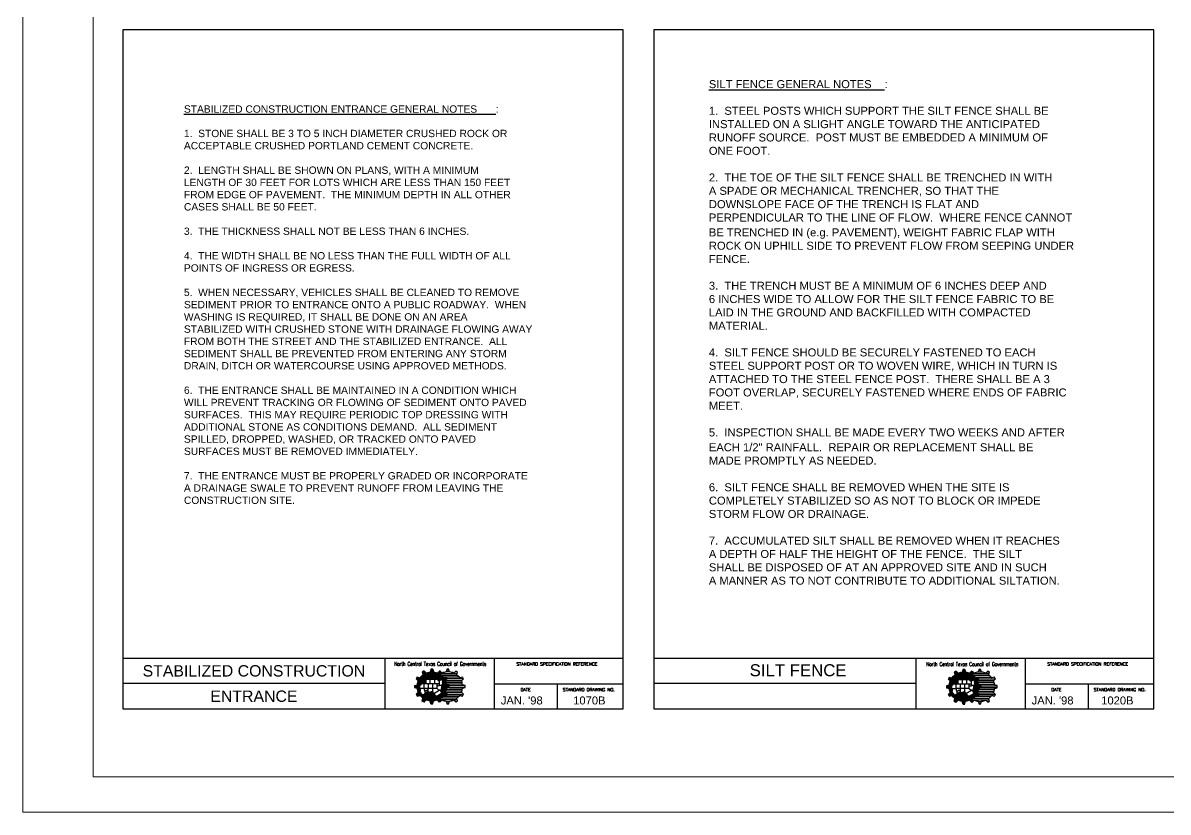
# Paper-space layout 'ECDetails' of a CAD drawing. Extents: x -17.7 to 50.7, y 16.3 to 38.3.
# Drawn here: x -17.71 to -1.4, y 16.33 to 27.58 of the extents above; entities that cross this region are included whole.
import ezdxf
from ezdxf.enums import TextEntityAlignment as Align

# ---------------------------------------------------------------- set-up
doc = ezdxf.new("R2010")
doc.units = 0
doc.header["$MEASUREMENT"] = 0
for name, color, linetype in [('D-SCE', 7, 'Continuous'), ('D-SILT-FENCE', 7, 'Continuous'), ('TBLK', 2, 'Continuous'), ('TEXT', 7, 'Continuous')]:
    doc.layers.add(name, color=color, linetype=linetype)
doc.layers.add('PLOTAREA', color=7, linetype='Continuous', plot=False)
doc.styles.add('51', font='SIMPLEX', dxfattribs={"height": 0.08})
doc.styles.add('LOGO', font='SIMPLEX', dxfattribs={"height": 0.15})
doc.styles.get("Standard").update_dxf_attribs({"font": 'ARIAL.TTF'})

# ---------------------------------------------------------------- blocks, each defined once
blk = doc.blocks.new('*X334')
at = {"color": 0}
for p, q in [((5.498, 0.761), (5.74, 0.761)), ((5.499, 0.735), (5.741, 0.735)), ((5.526, 0.709), (5.768, 0.709)), ((5.577, 0.787), (5.627, 0.787)), ((5.584, 0.814), (5.62, 0.814)), ((5.71, 0.787), (5.735, 0.787)), ((5.568, 0.656), (5.81, 0.656)), ((5.57, 0.63), (5.812, 0.63)), ((5.577, 0.604), (5.819, 0.604)), ((5.577, 0.525), (5.819, 0.525)), ((5.592, 0.683), (5.834, 0.683)), ((5.62, 0.578), (5.862, 0.578)), ((5.62, 0.551), (5.862, 0.551)), ((5.498, 0.367), (5.74, 0.367)), ((5.5, 0.394), (5.741, 0.394)), ((5.527, 0.42), (5.769, 0.42)), ((5.568, 0.472), (5.81, 0.472)), ((5.57, 0.499), (5.812, 0.499)), ((5.592, 0.446), (5.834, 0.446)), ((5.577, 0.341), (5.627, 0.341)), ((5.584, 0.315), (5.62, 0.315)), ((5.709, 0.341), (5.736, 0.341))]:
    blk.add_line(p, q, dxfattribs=at)
blk = doc.blocks.new('*X325')
at = {"color": 0}
for p, q in [((5.498, 0.761), (5.74, 0.761)), ((5.499, 0.735), (5.741, 0.735)), ((5.526, 0.709), (5.768, 0.709)), ((5.577, 0.787), (5.627, 0.787)), ((5.584, 0.814), (5.62, 0.814)), ((5.71, 0.787), (5.735, 0.787)), ((5.568, 0.656), (5.81, 0.656)), ((5.57, 0.63), (5.812, 0.63)), ((5.577, 0.604), (5.819, 0.604)), ((5.577, 0.525), (5.819, 0.525)), ((5.592, 0.683), (5.834, 0.683)), ((5.62, 0.578), (5.862, 0.578)), ((5.62, 0.551), (5.862, 0.551)), ((5.498, 0.367), (5.74, 0.367)), ((5.5, 0.394), (5.741, 0.394)), ((5.527, 0.42), (5.769, 0.42)), ((5.568, 0.472), (5.81, 0.472)), ((5.57, 0.499), (5.812, 0.499)), ((5.592, 0.446), (5.834, 0.446)), ((5.577, 0.341), (5.627, 0.341)), ((5.584, 0.315), (5.62, 0.315)), ((5.709, 0.341), (5.736, 0.341))]:
    blk.add_line(p, q, dxfattribs=at)

psp = doc.layouts.new('ECDetails')

# ---------------------------------------------------------------- linework, layer by layer
at = {"layer": 'D-SCE', "color": 7}
for p, q in [((-9.161, 27.476), (-16.286, 27.476)), ((-16.286, 27.476), (-16.286, 17.804))]:
    psp.add_line(p, q, dxfattribs=at)
at = {"layer": 'D-SCE'}
for p, q in [((-9.161, 17.804), (-9.161, 27.476)), ((-15.417, 26.276), (-10.973, 26.276)), ((-16.286, 18.526), (-9.161, 18.526)), ((-12.555, 18.526), (-12.555, 17.804)), ((-10.997, 18.526), (-10.997, 17.804)), ((-12.555, 18.165), (-16.286, 18.165)), ((-10.997, 18.16), (-9.161, 18.16)), ((-10.099, 18.16), (-10.099, 17.804)), ((-16.286, 17.804), (-9.161, 17.804))]:
    psp.add_line(p, q, dxfattribs=at)
at = {"layer": 'D-SCE', "color": 5}
for p, q in [((-12.022, 18.329), (-12.012, 18.29)), ((-11.997, 18.343), (-11.969, 18.315)), ((-11.901, 18.369), (-11.911, 18.33)), ((-11.872, 18.369), (-11.861, 18.33)), ((-11.775, 18.343), (-11.804, 18.315)), ((-11.751, 18.329), (-11.761, 18.29)), ((-12.133, 18.137), (-12.094, 18.148)), ((-12.107, 18.234), (-12.078, 18.205)), ((-12.093, 18.258), (-12.054, 18.248)), ((-12.06, 18.149), (-12.06, 18.093)), ((-12.06, 18.149), (-12.039, 18.149)), ((-11.781, 18.16), (-12.039, 18.16)), ((-12.039, 18.149), (-12.039, 18.16)), ((-11.997, 18.093), (-11.997, 18.16)), ((-11.799, 18.223), (-11.97, 18.223)), ((-11.97, 18.223), (-11.97, 18.16)), ((-11.934, 18.096), (-11.934, 18.16)), ((-11.907, 18.16), (-11.907, 18.223)), ((-11.871, 18.096), (-11.871, 18.16)), ((-11.844, 18.16), (-11.844, 18.223)), ((-11.808, 18.096), (-11.808, 18.16)), ((-11.808, 18.096), (-11.808, 18.16)), ((-11.781, 18.133), (-11.808, 18.133)), ((-11.799, 18.223), (-11.799, 18.206)), ((-11.799, 18.206), (-11.781, 18.206)), ((-11.781, 18.206), (-11.734, 18.223)), ((-11.781, 18.206), (-11.781, 18.133)), ((-11.741, 18.139), (-11.781, 18.139)), ((-11.749, 18.139), (-11.749, 18.071)), ((-11.741, 18.148), (-11.734, 18.155)), ((-11.741, 18.139), (-11.741, 18.148)), ((-11.734, 18.223), (-11.734, 18.155)), ((-11.68, 18.258), (-11.719, 18.248)), ((-11.666, 18.234), (-11.694, 18.205)), ((-11.64, 18.137), (-11.679, 18.148)), ((-12.133, 18.108), (-12.094, 18.098)), ((-12.107, 18.012), (-12.078, 18.04)), ((-12.093, 17.987), (-12.054, 17.997)), ((-11.997, 18.093), (-12.06, 18.093)), ((-12.06, 18.057), (-12.051, 18.063)), ((-12.06, 18.057), (-12.029, 18.006)), ((-12.051, 18.093), (-12.051, 18.063)), ((-12.029, 18.006), (-12.018, 18.01)), ((-12.022, 17.916), (-12.012, 17.955)), ((-12.018, 18.01), (-12.011, 18.001)), ((-11.941, 18.051), (-12.011, 18.001)), ((-11.808, 18.096), (-11.997, 18.096)), ((-11.974, 18.028), (-11.997, 18.093)), ((-11.964, 18.067), (-11.983, 18.053)), ((-11.941, 18.067), (-11.964, 18.067)), ((-11.941, 18.096), (-11.941, 18.051)), ((-11.941, 18.051), (-11.932, 18.036)), ((-11.878, 18.051), (-11.932, 18.036)), ((-11.878, 18.096), (-11.878, 18.051)), ((-11.878, 18.051), (-11.856, 18.02)), ((-11.871, 18.096), (-11.871, 18.096)), ((-11.779, 18.068), (-11.856, 18.02)), ((-11.854, 18.021), (-11.836, 17.99)), ((-11.836, 17.99), (-11.801, 17.99)), ((-11.808, 18.096), (-11.779, 18.068)), ((-11.741, 18.028), (-11.801, 17.99)), ((-11.749, 18.071), (-11.783, 18.071)), ((-11.76, 18.059), (-11.779, 18.068)), ((-11.751, 17.916), (-11.761, 17.955)), ((-11.76, 18.059), (-11.741, 18.028)), ((-11.68, 17.987), (-11.719, 17.997)), ((-11.666, 18.012), (-11.694, 18.04)), ((-11.64, 18.108), (-11.679, 18.098)), ((-11.997, 17.902), (-11.969, 17.931)), ((-11.901, 17.876), (-11.911, 17.915)), ((-11.872, 17.876), (-11.861, 17.915)), ((-11.775, 17.902), (-11.804, 17.931))]:
    psp.add_line(p, q, dxfattribs=at)
psp.add_lwpolyline([(-11.753, 17.924), (-11.739, 17.931, 0.071482), (-11.681, 17.915), (-11.671, 17.876, 0.029097), (-11.642, 17.876), (-11.632, 17.915, 0.071482), (-11.574, 17.931), (-11.546, 17.902, 0.029097), (-11.521, 17.916), (-11.531, 17.955, 0.071482), (-11.489, 17.997), (-11.45, 17.987, 0.029097), (-11.436, 18.012), (-11.464, 18.04, 0.071482), (-11.449, 18.098), (-11.41, 18.108, 0.029097), (-11.41, 18.137), (-11.449, 18.148, 0.071482), (-11.464, 18.205), (-11.436, 18.234, 0.029097), (-11.45, 18.258), (-11.489, 18.248, 0.071482), (-11.531, 18.29), (-11.521, 18.329, 0.029097), (-11.546, 18.343), (-11.574, 18.315, 0.071482), (-11.632, 18.33), (-11.642, 18.369, 0.029097), (-11.671, 18.369), (-11.681, 18.33, 0.071482), (-11.739, 18.315), (-11.751, 18.327, 0.000351), (-11.751, 18.327)], format="xyb", dxfattribs=at)
for radius in [0.209, 0.201, 0.194, 0.186]:
    psp.add_circle((-11.886, 18.123), radius, dxfattribs=at)
for radius, start, end in [(0.179, 33.496, 200.2407), (0.171, 34.1239, 171.2529), (0.163, 34.8123, 170.8427), (0.156, 35.5704, 166.3246), (0.247, 116.6666, 123.3334), (0.239, 116.0628, 123.9372), (0.232, 115.417, 124.583), (0.224, 114.7246, 125.2754), (0.217, 113.9801, 126.0199), (0.217, 83.9801, 96.0199), (0.224, 84.7246, 95.2754), (0.232, 85.417, 94.583), (0.239, 86.0628, 93.9372), (0.247, 86.6666, 93.3334), (0.217, 53.9801, 66.0199), (0.224, 54.7246, 65.2754), (0.232, 55.417, 64.583), (0.239, 56.0628, 63.9372), (0.247, 56.6666, 63.3334), (0.247, 176.6666, 183.3334), (0.239, 176.0628, 183.9372), (0.232, 175.417, 184.583), (0.224, 174.7246, 185.2754), (0.247, 146.6666, 153.3334), (0.217, 173.9801, 186.0199), (0.239, 146.0628, 153.9372), (0.232, 145.417, 154.583), (0.224, 144.7246, 155.2754), (0.217, 143.9801, 156.0199), (0.148, 36.4096, 165.6086), (0.179, 219.8733, 31.3721), (0.141, 37.3439, 164.8124), (0.133, 38.6494, 163.9217), (0.125, 132.0348, 162.9183), (0.118, 135.4616, 161.7788), (0.11, 139.6354, 160.473), (0.103, 144.9228, 158.9606), (0.0988, 148.1958, 158.1105), (0.095, 152.1101, 157.1866), (0.095, 152.1101, 157.1866), (0.125, 52.8942, 127.1058), (0.118, 58.1005, 121.8995), (0.11, 65.1657, 114.8343), (0.103, 77.0973, 102.9027), (0.125, 41.4836, 45.7459), (0.148, 331.7034, 10.2126), (0.156, 330.053, 11.8326), (0.141, 348.0412, 6.6995), (0.163, 328.5787, 21.0563), (0.171, 327.2526, 26.9059), (0.217, 23.9801, 36.0199), (0.224, 24.7246, 35.2754), (0.232, 25.417, 34.583), (0.239, 26.0628, 33.9372), (0.247, 26.6666, 33.3334), (0.217, 353.9801, 6.0199), (0.224, 354.7246, 5.2754), (0.232, 355.417, 4.583), (0.239, 356.0628, 3.9372), (0.247, 356.6666, 3.3334), (0.247, 206.6666, 213.3334), (0.239, 206.0628, 213.9372), (0.232, 205.417, 214.583), (0.224, 204.7246, 215.2754), (0.217, 203.9801, 216.0199), (0.171, 190.1552, 194.9776), (0.217, 233.9801, 246.0199), (0.171, 224.4623, 325.1165), (0.163, 224.8842, 317.7531), (0.156, 225.3479, 301.8806), (0.148, 225.8599, 296.7859), (0.141, 226.4283, 290.9045), (0.133, 227.0629, 290.3251), (0.125, 227.7761, 289.6743), (0.118, 228.5837, 288.9376), (0.11, 229.506, 288.097), (0.103, 230.5695, 285.4431), (0.095, 231.8099, 238.972), (0.095, 244.0907, 283.8031), (0.0874, 250.0501, 281.8543), (0.0798, 258.5524, 279.4964), (0.076, 264.8033, 278.1196), (0.217, 293.9801, 306.0199), (0.125, 332.9763, 335.6966), (0.133, 333.109, 337.1668), (0.141, 333.2273, 338.4647), (0.217, 323.9801, 336.0199), (0.224, 324.7246, 335.2754), (0.232, 325.417, 334.583), (0.239, 326.0628, 333.9372), (0.247, 326.6666, 333.3334), (0.247, 236.6666, 243.3334), (0.239, 236.0628, 243.9372), (0.232, 235.417, 244.583), (0.224, 234.7246, 245.2754), (0.217, 263.9801, 276.0199), (0.224, 264.7246, 275.2754), (0.232, 265.417, 274.583), (0.239, 266.0628, 273.9372), (0.247, 266.6666, 273.3334), (0.224, 294.7246, 305.2754), (0.232, 295.417, 304.583), (0.239, 296.0628, 303.9372), (0.247, 296.6666, 303.3334)]:
    psp.add_arc((-11.886, 18.123), radius, start, end, dxfattribs=at)
at = {"layer": 'D-SILT-FENCE'}
for p, q in [((-1.598, 27.476), (-8.723, 27.476)), ((-8.723, 27.476), (-8.723, 17.804)), ((-1.598, 17.804), (-1.598, 27.476)), ((-8.723, 18.526), (-1.598, 18.526)), ((-4.993, 18.526), (-4.993, 17.804)), ((-3.435, 18.526), (-3.435, 17.804)), ((-4.993, 18.165), (-8.723, 18.165)), ((-3.435, 18.16), (-1.598, 18.16)), ((-2.537, 18.16), (-2.537, 17.804)), ((-8.723, 17.804), (-1.598, 17.804)), ((-3.435, 17.804), (-1.598, 17.804))]:
    psp.add_line(p, q, dxfattribs=at)
at = {"layer": 'D-SILT-FENCE', "color": 5}
for p, q in [((-4.443, 18.327), (-4.433, 18.288)), ((-4.418, 18.341), (-4.39, 18.312)), ((-4.322, 18.367), (-4.332, 18.328)), ((-4.293, 18.367), (-4.282, 18.328)), ((-4.196, 18.341), (-4.225, 18.312)), ((-4.172, 18.327), (-4.182, 18.288)), ((-4.554, 18.135), (-4.515, 18.145)), ((-4.528, 18.231), (-4.499, 18.202)), ((-4.514, 18.256), (-4.475, 18.245)), ((-4.481, 18.146), (-4.481, 18.09)), ((-4.481, 18.146), (-4.46, 18.146)), ((-4.202, 18.157), (-4.46, 18.157)), ((-4.46, 18.146), (-4.46, 18.157)), ((-4.418, 18.09), (-4.418, 18.157)), ((-4.22, 18.22), (-4.391, 18.22)), ((-4.391, 18.22), (-4.391, 18.157)), ((-4.355, 18.094), (-4.355, 18.157)), ((-4.328, 18.157), (-4.328, 18.22)), ((-4.292, 18.094), (-4.292, 18.157)), ((-4.265, 18.157), (-4.265, 18.22)), ((-4.229, 18.094), (-4.229, 18.157)), ((-4.229, 18.094), (-4.229, 18.157)), ((-4.202, 18.13), (-4.229, 18.13)), ((-4.22, 18.22), (-4.22, 18.203)), ((-4.22, 18.203), (-4.202, 18.203)), ((-4.202, 18.203), (-4.155, 18.22)), ((-4.202, 18.203), (-4.202, 18.13)), ((-4.162, 18.137), (-4.202, 18.137)), ((-4.17, 18.137), (-4.17, 18.069)), ((-4.162, 18.146), (-4.155, 18.152)), ((-4.162, 18.137), (-4.162, 18.146)), ((-4.155, 18.22), (-4.155, 18.152)), ((-4.101, 18.256), (-4.14, 18.245)), ((-4.087, 18.231), (-4.115, 18.202)), ((-4.061, 18.135), (-4.1, 18.145)), ((-4.554, 18.106), (-4.515, 18.095)), ((-4.528, 18.009), (-4.499, 18.038)), ((-4.514, 17.985), (-4.475, 17.995)), ((-4.418, 18.09), (-4.481, 18.09)), ((-4.481, 18.054), (-4.472, 18.06)), ((-4.481, 18.054), (-4.45, 18.003)), ((-4.472, 18.09), (-4.472, 18.06)), ((-4.45, 18.003), (-4.439, 18.008)), ((-4.443, 17.914), (-4.433, 17.953)), ((-4.439, 18.008), (-4.432, 17.998)), ((-4.361, 18.049), (-4.432, 17.998)), ((-4.229, 18.094), (-4.418, 18.094)), ((-4.395, 18.025), (-4.418, 18.09)), ((-4.385, 18.064), (-4.404, 18.05)), ((-4.361, 18.064), (-4.385, 18.064)), ((-4.361, 18.094), (-4.361, 18.049)), ((-4.361, 18.049), (-4.353, 18.033)), ((-4.299, 18.049), (-4.353, 18.033)), ((-4.299, 18.094), (-4.299, 18.049)), ((-4.299, 18.049), (-4.277, 18.017)), ((-4.292, 18.094), (-4.292, 18.094)), ((-4.2, 18.065), (-4.277, 18.017)), ((-4.275, 18.019), (-4.257, 17.988)), ((-4.257, 17.988), (-4.222, 17.988)), ((-4.229, 18.094), (-4.2, 18.065)), ((-4.162, 18.025), (-4.222, 17.988)), ((-4.17, 18.069), (-4.203, 18.069)), ((-4.181, 18.056), (-4.2, 18.065)), ((-4.172, 17.914), (-4.182, 17.953)), ((-4.181, 18.056), (-4.162, 18.025)), ((-4.101, 17.985), (-4.14, 17.995)), ((-4.087, 18.009), (-4.115, 18.038)), ((-4.061, 18.106), (-4.1, 18.095)), ((-4.418, 17.9), (-4.39, 17.928)), ((-4.322, 17.874), (-4.332, 17.913)), ((-4.293, 17.874), (-4.282, 17.913)), ((-4.196, 17.9), (-4.225, 17.928))]:
    psp.add_line(p, q, dxfattribs=at)
psp.add_lwpolyline([(-4.174, 17.922), (-4.16, 17.928, 0.071482), (-4.102, 17.913), (-4.092, 17.874, 0.029097), (-4.063, 17.874), (-4.053, 17.913, 0.071482), (-3.995, 17.928), (-3.967, 17.9, 0.029097), (-3.942, 17.914), (-3.952, 17.953, 0.071482), (-3.91, 17.995), (-3.871, 17.985, 0.029097), (-3.857, 18.009), (-3.885, 18.038, 0.071482), (-3.87, 18.095), (-3.831, 18.106, 0.029097), (-3.831, 18.135), (-3.87, 18.145, 0.071482), (-3.885, 18.202), (-3.857, 18.231, 0.029097), (-3.871, 18.256), (-3.91, 18.245, 0.071482), (-3.952, 18.288), (-3.942, 18.327, 0.029097), (-3.967, 18.341), (-3.995, 18.312, 0.071482), (-4.053, 18.328), (-4.063, 18.367, 0.029097), (-4.092, 18.367), (-4.102, 18.328, 0.071482), (-4.16, 18.312), (-4.172, 18.324, 0.000351), (-4.172, 18.324)], format="xyb", dxfattribs=at)
for radius in [0.209, 0.201, 0.194, 0.186]:
    psp.add_circle((-4.307, 18.12), radius, dxfattribs=at)
for radius, start, end in [(0.179, 33.496, 200.2407), (0.171, 34.1239, 171.2529), (0.163, 34.8123, 170.8427), (0.156, 35.5704, 166.3246), (0.247, 116.6666, 123.3334), (0.239, 116.0628, 123.9372), (0.232, 115.417, 124.583), (0.224, 114.7246, 125.2754), (0.217, 113.9801, 126.0199), (0.217, 83.9801, 96.0199), (0.224, 84.7246, 95.2754), (0.232, 85.417, 94.583), (0.239, 86.0628, 93.9372), (0.247, 86.6666, 93.3334), (0.217, 53.9801, 66.0199), (0.224, 54.7246, 65.2754), (0.232, 55.417, 64.583), (0.239, 56.0628, 63.9372), (0.247, 56.6666, 63.3334), (0.247, 176.6666, 183.3334), (0.239, 176.0628, 183.9372), (0.232, 175.417, 184.583), (0.224, 174.7246, 185.2754), (0.247, 146.6666, 153.3334), (0.217, 173.9801, 186.0199), (0.239, 146.0628, 153.9372), (0.232, 145.417, 154.583), (0.224, 144.7246, 155.2754), (0.217, 143.9801, 156.0199), (0.148, 36.4096, 165.6086), (0.179, 219.8733, 31.3721), (0.141, 37.3439, 164.8124), (0.133, 38.6494, 163.9217), (0.125, 132.0348, 162.9183), (0.118, 135.4616, 161.7788), (0.11, 139.6354, 160.473), (0.103, 144.9228, 158.9606), (0.0988, 148.1958, 158.1105), (0.095, 152.1101, 157.1866), (0.095, 152.1101, 157.1866), (0.125, 52.8942, 127.1058), (0.118, 58.1005, 121.8995), (0.11, 65.1657, 114.8343), (0.103, 77.0973, 102.9027), (0.125, 41.4836, 45.7459), (0.148, 331.7034, 10.2126), (0.156, 330.053, 11.8326), (0.141, 348.0412, 6.6995), (0.163, 328.5787, 21.0563), (0.171, 327.2526, 26.9059), (0.217, 23.9801, 36.0199), (0.224, 24.7246, 35.2754), (0.232, 25.417, 34.583), (0.239, 26.0628, 33.9372), (0.247, 26.6666, 33.3334), (0.217, 353.9801, 6.0199), (0.224, 354.7246, 5.2754), (0.232, 355.417, 4.583), (0.239, 356.0628, 3.9372), (0.247, 356.6666, 3.3334), (0.247, 206.6666, 213.3334), (0.239, 206.0628, 213.9372), (0.232, 205.417, 214.583), (0.224, 204.7246, 215.2754), (0.217, 203.9801, 216.0199), (0.171, 190.1552, 194.9776), (0.171, 224.4623, 325.1165), (0.163, 224.8842, 317.7531), (0.156, 225.3479, 301.8806), (0.148, 225.8599, 296.7859), (0.141, 226.4283, 290.9045), (0.133, 227.0629, 290.3251), (0.125, 227.7761, 289.6743), (0.118, 228.5837, 288.9376), (0.11, 229.506, 288.097), (0.103, 230.5695, 285.4431), (0.095, 231.8099, 238.972), (0.095, 244.0907, 283.8031), (0.0874, 250.0501, 281.8543), (0.0798, 258.5524, 279.4964), (0.076, 264.8033, 278.1196), (0.125, 332.9763, 335.6966), (0.133, 333.109, 337.1668), (0.141, 333.2273, 338.4647), (0.217, 323.9801, 336.0199), (0.224, 324.7246, 335.2754), (0.232, 325.417, 334.583), (0.239, 326.0628, 333.9372), (0.247, 326.6666, 333.3334), (0.247, 236.6666, 243.3334), (0.239, 236.0628, 243.9372), (0.232, 235.417, 244.583), (0.224, 234.7246, 245.2754), (0.217, 233.9801, 246.0199), (0.217, 263.9801, 276.0199), (0.224, 264.7246, 275.2754), (0.232, 265.417, 274.583), (0.239, 266.0628, 273.9372), (0.247, 266.6666, 273.3334), (0.217, 293.9801, 306.0199), (0.224, 294.7246, 305.2754), (0.232, 295.417, 304.583), (0.239, 296.0628, 303.9372), (0.247, 296.6666, 303.3334)]:
    psp.add_arc((-4.307, 18.12), radius, start, end, dxfattribs=at)
at = {"layer": 'PLOTAREA', "color": 7, "lineweight": 0}
for p, q in [((-17.711, 16.334), (-17.711, 38.334)), ((-17.711, 38.334), (-17.711, 16.334)), ((16.289, 16.334), (-17.711, 16.334))]:
    psp.add_line(p, q, dxfattribs=at)
at = {"layer": 'TBLK', "color": 2, "lineweight": 0}
for p, q in [((-16.711, 16.834), (-16.711, 37.834)), ((15.789, 16.834), (-16.711, 16.834))]:
    psp.add_line(p, q, dxfattribs=at)
at = {"layer": 'TEXT', "color": 7}
psp.add_line((-7.939, 26.624), (-5.436, 26.624), dxfattribs=at)

# ---------------------------------------------------------------- block references
at = {"layer": 'D-SCE', "color": 5, "xscale": 0.95, "yscale": 0.95, "zscale": 0.95}
psp.add_blockref('*X325', (-16.979, 17.587), dxfattribs=at)
at = {"layer": 'D-SILT-FENCE', "color": 5, "xscale": 0.95, "yscale": 0.95, "zscale": 0.95}
psp.add_blockref('*X334', (-9.4, 17.584), dxfattribs=at)

# ---------------------------------------------------------------- texts
at = {"layer": 'D-SCE', "color": 7}
psp.add_text('STABILIZED CONSTRUCTION ENTRANCE GENERAL NOTES', height=0.1045, dxfattribs=at).set_placement((-15.417, 26.297))
at = {"layer": 'D-SCE', "color": 3}
psp.add_text(':', height=0.104, dxfattribs=at).set_placement((-10.973, 26.297))
at = {"layer": 'D-SCE', "color": 6}
for s, height, p in [('1.  STONE SHALL BE 3 TO 5 INCH DIAMETER CRUSHED ROCK OR ', 0.1045, (-15.417, 25.949)), ('ACCEPTABLE CRUSHED PORTLAND CEMENT CONCRETE.', 0.1045, (-15.417, 25.775)), ('2.  LENGTH SHALL BE SHOWN ON PLANS, WITH A MINIMUM ', 0.1045, (-15.417, 25.426)), ('LENGTH OF 30 FEET FOR LOTS WHICH ARE LESS THAN 150 FEET ', 0.1045, (-15.417, 25.252)), ('FROM EDGE OF PAVEMENT.  THE MINIMUM DEPTH IN ALL OTHER ', 0.1045, (-15.417, 25.078)), ('CASES SHALL BE 50 FEET.', 0.1045, (-15.417, 24.904)), ('3.  THE THICKNESS SHALL NOT BE LESS THAN 6 INCHES.', 0.1045, (-15.417, 24.556)), ('4.  THE WIDTH SHALL BE NO LESS THAN THE FULL WIDTH OF ALL ', 0.1045, (-15.417, 24.207)), ('POINTS OF INGRESS OR EGRESS.', 0.1045, (-15.417, 24.033)), ('5.  WHEN NECESSARY, VEHICLES SHALL BE CLEANED TO REMOVE ', 0.1045, (-15.417, 23.685)), ('SEDIMENT PRIOR TO ENTRANCE ONTO A PUBLIC ROADWAY.  WHEN ', 0.1045, (-15.417, 23.511)), ('WASHING IS REQUIRED, IT SHALL BE DONE ON AN AREA ', 0.1045, (-15.417, 23.336)), ('STABILIZED WITH CRUSHED STONE WITH DRAINAGE FLOWING AWAY ', 0.1045, (-15.417, 23.162)), ('FROM BOTH THE STREET AND THE STABILIZED ENTRANCE.  ALL ', 0.1045, (-15.417, 22.988)), ('SEDIMENT SHALL BE PREVENTED FROM ENTERING ANY STORM ', 0.1045, (-15.417, 22.814)), ('DRAIN, DITCH OR WATERCOURSE USING APPROVED METHODS.', 0.1045, (-15.417, 22.64)), ('6.  THE ENTRANCE SHALL BE MAINTAINED IN A CONDITION WHICH ', 0.1045, (-15.417, 22.291)), ('WILL PREVENT TRACKING OR FLOWING OF SEDIMENT ONTO PAVED ', 0.1045, (-15.417, 22.117)), ('SURFACES.  THIS MAY REQUIRE PERIODIC TOP DRESSING WITH ', 0.1045, (-15.417, 21.943)), ('ADDITIONAL STONE AS CONDITIONS DEMAND.  ALL SEDIMENT ', 0.1045, (-15.417, 21.769)), ('SPILLED, DROPPED, WASHED, OR TRACKED ONTO PAVED ', 0.1045, (-15.417, 21.595)), ('SURFACES MUST BE REMOVED IMMEDIATELY.', 0.1045, (-15.417, 21.421)), ('7.  THE ENTRANCE MUST BE PROPERLY GRADED OR INCORPORATE ', 0.1045, (-15.417, 21.072)), ('A DRAINAGE SWALE TO PREVENT RUNOFF FROM LEAVING THE ', 0.1045, (-15.417, 20.898)), ('CONSTRUCTION SITE.', 0.1045, (-15.417, 20.724)), ("JAN. '98", 0.114, (-10.903, 17.867)), ('1070B', 0.114, (-9.872, 17.867))]:
    psp.add_text(s, height=height, dxfattribs=at).set_placement(p)
at = {"layer": 'D-SCE', "color": 8, "style": 'LOGO', "width": 0.665223}
psp.add_text('North Central Texas Council of Governments', height=0.057, dxfattribs=at).set_placement((-12.419, 18.416), (-11.111, 18.416), align=Align.FIT)
at = {"layer": 'D-SCE', "color": 8, "style": '51'}
for s, p in [('STANDARD SPECIFICATION REFERENCE', (-10.104, 18.42)), ('DATE', (-10.55, 18.055)), ('STANDARD DRAWING NO.', (-9.649, 18.055))]:
    psp.add_text(s, height=0.0456, dxfattribs=at).set_placement(p, align=Align.CENTER)
at = {"layer": 'D-SCE', "color": 1}
for s, p in [('STABILIZED CONSTRUCTION', (-14.42, 18.346)), ('ENTRANCE', (-14.42, 17.985))]:
    psp.add_text(s, height=0.1615, dxfattribs=at).set_placement(p, align=Align.MIDDLE)
at = {"layer": 'D-SILT-FENCE', "color": 1}
psp.add_text('SILT FENCE', height=0.171, dxfattribs=at).set_placement((-7.358, 18.269))
at = {"layer": 'D-SILT-FENCE', "color": 8, "style": 'LOGO', "width": 0.665223}
psp.add_text('North Central Texas Council of Governments', height=0.057, dxfattribs=at).set_placement((-4.84, 18.413), (-3.532, 18.413), align=Align.FIT)
at = {"layer": 'D-SILT-FENCE', "color": 8, "style": '51'}
for s, p in [('STANDARD SPECIFICATION REFERENCE', (-2.542, 18.42)), ('DATE', (-2.988, 18.055)), ('STANDARD DRAWING NO.', (-2.086, 18.055))]:
    psp.add_text(s, height=0.0456, dxfattribs=at).set_placement(p, align=Align.CENTER)
at = {"layer": 'D-SILT-FENCE', "color": 6}
for s, p in [("JAN. '98", (-3.341, 17.867)), ('1020B', (-2.35, 17.867))]:
    psp.add_text(s, height=0.114, dxfattribs=at).set_placement(p)
at = {"layer": 'TEXT', "color": 7}
psp.add_text('SILT FENCE GENERAL NOTES', height=0.114, dxfattribs=at).set_placement((-7.939, 26.647))
at = {"layer": 'TEXT', "color": 3}
psp.add_text(':', height=0.114, dxfattribs=at).set_placement((-5.436, 26.647))
at = {"layer": 'TEXT', "color": 6}
for s, p in [('1.  STEEL POSTS WHICH SUPPORT THE SILT FENCE SHALL BE ', (-7.939, 26.267)), ('INSTALLED ON A SLIGHT ANGLE TOWARD THE ANTICIPATED ', (-7.939, 26.077)), ('RUNOFF SOURCE.  POST MUST BE EMBEDDED A MINIMUM OF ', (-7.939, 25.887)), ('ONE FOOT.', (-7.939, 25.697)), ('2.  THE TOE OF THE SILT FENCE SHALL BE TRENCHED IN WITH ', (-7.939, 25.317)), ('A SPADE OR MECHANICAL TRENCHER, SO THAT THE ', (-7.939, 25.127)), ('DOWNSLOPE FACE OF THE TRENCH IS FLAT AND ', (-7.939, 24.937)), ('PERPENDICULAR TO THE LINE OF FLOW.  WHERE FENCE CANNOT ', (-7.939, 24.747)), ('BE TRENCHED IN (e.g. PAVEMENT), WEIGHT FABRIC FLAP WITH ', (-7.939, 24.535)), ('ROCK ON UPHILL SIDE TO PREVENT FLOW FROM SEEPING UNDER ', (-7.939, 24.345)), ('FENCE.', (-7.939, 24.155)), ('3.  THE TRENCH MUST BE A MINIMUM OF 6 INCHES DEEP AND ', (-7.939, 23.775)), ('6 INCHES WIDE TO ALLOW FOR THE SILT FENCE FABRIC TO BE ', (-7.939, 23.585)), ('LAID IN THE GROUND AND BACKFILLED WITH COMPACTED ', (-7.939, 23.395)), ('MATERIAL.', (-7.939, 23.205)), ('4.  SILT FENCE SHOULD BE SECURELY FASTENED TO EACH ', (-7.939, 22.825)), ('STEEL SUPPORT POST OR TO WOVEN WIRE, WHICH IN TURN IS ', (-7.939, 22.635)), ('ATTACHED TO THE STEEL FENCE POST.  THERE SHALL BE A 3 ', (-7.939, 22.445)), ('FOOT OVERLAP, SECURELY FASTENED WHERE ENDS OF FABRIC ', (-7.939, 22.255)), ('MEET.', (-7.939, 22.065)), ('5.  INSPECTION SHALL BE MADE EVERY TWO WEEKS AND AFTER ', (-7.939, 21.685)), ('EACH 1/2" RAINFALL.  REPAIR OR REPLACEMENT SHALL BE ', (-7.939, 21.474)), ('MADE PROMPTLY AS NEEDED.', (-7.939, 21.284)), ('6.  SILT FENCE SHALL BE REMOVED WHEN THE SITE IS ', (-7.939, 20.904)), ('COMPLETELY STABILIZED SO AS NOT TO BLOCK OR IMPEDE ', (-7.939, 20.714)), ('STORM FLOW OR DRAINAGE.', (-7.939, 20.524)), ('7.  ACCUMULATED SILT SHALL BE REMOVED WHEN IT REACHES ', (-7.939, 20.144)), ('A DEPTH OF HALF THE HEIGHT OF THE FENCE.  THE SILT ', (-7.939, 19.954)), ('SHALL BE DISPOSED OF AT AN APPROVED SITE AND IN SUCH ', (-7.939, 19.764)), ('A MANNER AS TO NOT CONTRIBUTE TO ADDITIONAL SILTATION.', (-7.939, 19.574))]:
    psp.add_text(s, height=0.114, dxfattribs=at).set_placement(p)

doc.saveas('drawing.dxf')
